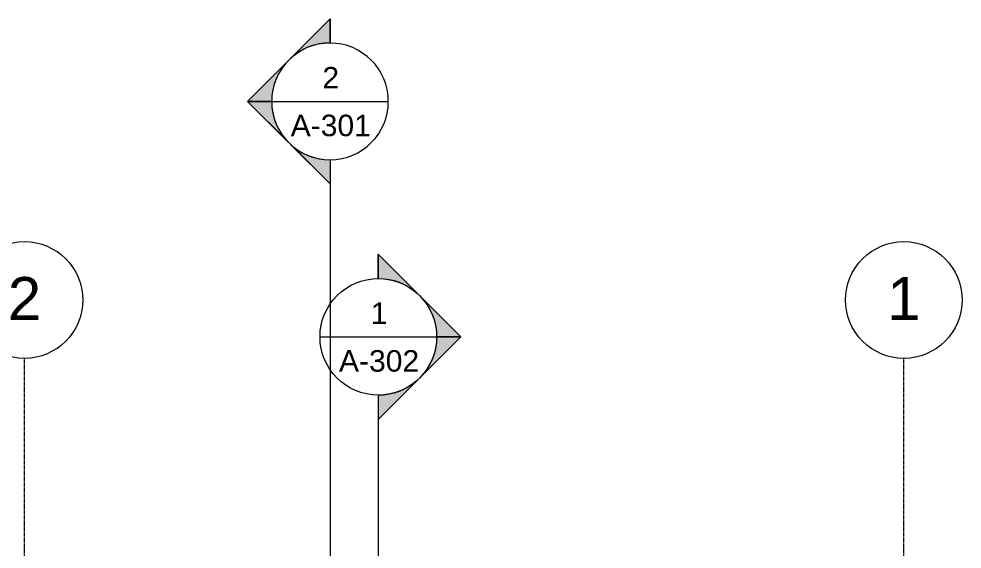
# Model space of a CAD drawing. Header units: inches. Extents: x -54880 to -186, y -265 to 853.
# Drawn here: x -10420 to -9644, y 417 to 853 of the extents above; entities that cross this region are included whole.
import ezdxf

# ---------------------------------------------------------------- set-up
doc = ezdxf.new("R2010")
doc.units = ezdxf.units.IN
doc.header["$MEASUREMENT"] = 0
doc.linetypes.add('Grid Line 1_2_', pattern=[0.875, 0.5, -0.125, 0.125, -0.125])
for name, color, linetype, lineweight in [('G-ANNO-SYMB', 111, 'Continuous', 9), ('S-GRID', 1, 'Continuous', 9), ('S-GRID-IDEN', 1, 'Continuous', 9)]:
    doc.layers.add(name, color=color, linetype=linetype, lineweight=lineweight)
doc.styles.add('Arial_1', font='arial.ttf', dxfattribs={"height": 35.407186})
doc.styles.add('Arial_2', font='arial.ttf', dxfattribs={"height": 17.703593})

# ---------------------------------------------------------------- blocks, each defined once
blk = doc.blocks.new('Grid - Grid Head - Circle-14747-Section 6')
at = {"layer": 'S-GRID-IDEN'}
blk.add_circle((-22796.39, 621.76), 48, dxfattribs=at)
blk = doc.blocks.new('Section - Section Head - Filled-1526-Section 6')
at = {"layer": 'G-ANNO-SYMB'}
h = blk.add_hatch(color=256, dxfattribs=at)
edge = h.paths.add_edge_path(flags=0)
edge.add_arc((-25390.9, 528), 48.06, 90, 132.0784, ccw=False)
edge.add_line((-25390.9, 576.06), (-25390.9, 595.88))
edge.add_line((-25390.9, 595.88), (-25423.11, 563.67))
h = blk.add_hatch(color=256, dxfattribs=at)
edge = h.paths.add_edge_path(flags=0)
edge.add_line((-25424.84, 561.94), (-25458.78, 528))
edge.add_line((-25458.78, 528), (-25438.9, 528))
edge.add_arc((-25390.9, 528), 48, 135, 180, ccw=False)
h = blk.add_hatch(color=256, dxfattribs=at)
edge = h.paths.add_edge_path(flags=0)
edge.add_arc((-25390.9, 528), 48, 180, 225, ccw=False)
edge.add_line((-25438.9, 528), (-25458.78, 528))
edge.add_line((-25458.78, 528), (-25424.84, 494.06))
h = blk.add_hatch(color=256, dxfattribs=at)
edge = h.paths.add_edge_path(flags=0)
edge.add_line((-25423.11, 492.33), (-25390.9, 460.12))
edge.add_line((-25390.9, 460.12), (-25390.9, 479.94))
edge.add_arc((-25390.9, 528), 48.06, 227.9216, 270, ccw=False)
for p, q in [((-25458.78, 528), (-25390.9, 595.88)), ((-25423.11, 563.67), (-25390.9, 595.88)), ((-25390.9, 576), (-25390.9, 595.88)), ((-25390.9, 595.88), (-25390.9, 576.06)), ((-25458.78, 528), (-25424.84, 561.94)), ((-25458.78, 528), (-25390.9, 460.12)), ((-25438.9, 528), (-25458.78, 528)), ((-25424.84, 494.06), (-25458.78, 528)), ((-25458.78, 528), (-25438.9, 528)), ((-25390.9, 460.12), (-25423.11, 492.33)), ((-25390.9, 480), (-25390.9, 460.12)), ((-25390.9, 479.94), (-25390.9, 460.12))]:
    blk.add_line(p, q, dxfattribs=at)
for radius, start, end in [(48, 90, 270), (48.06, 90, 132.0784), (48, 270, 90), (48, 135, 180), (48, 180, 225), (48.06, 227.9216, 270)]:
    blk.add_arc((-25390.9, 528), radius, start, end, dxfattribs=at)

msp = doc.modelspace()

# ---------------------------------------------------------------- linework, layer by layer
at = {"layer": 'G-ANNO-SYMB'}
for p, q in [((-10212.31, 785.16), (-10116.31, 785.16)), ((-10164.31, 737.16), (-10164.31, -54.82)), ((-10172.54, 591.45), (-10076.54, 591.45)), ((-10124.54, 543.45), (-10124.54, -246.82))]:
    msp.add_line(p, q, dxfattribs=at)
at = {"layer": 'S-GRID', "linetype": 'Grid Line 1_2_'}
for p, q in [((-10415.76, -132), (-10415.76, 573.76)), ((-9692.01, -132), (-9692.01, 573.76))]:
    msp.add_line(p, q, dxfattribs=at)

# ---------------------------------------------------------------- block references
at = {"layer": 'G-ANNO-SYMB'}
msp.add_blockref('Section - Section Head - Filled-1526-Section 6', (15226.59, 257.16), dxfattribs=at)
at = {"layer": 'G-ANNO-SYMB', "extrusion": (0, 0, -1)}
msp.add_blockref('Section - Section Head - Filled-1526-Section 6', (35515.44, 63.45), dxfattribs=at)
at = {"layer": 'S-GRID-IDEN'}
for p in [(12380.63, 0), (13104.38, 0)]:
    msp.add_blockref('Grid - Grid Head - Circle-14747-Section 6', p, dxfattribs=at)

# ---------------------------------------------------------------- texts
at = {"layer": 'G-ANNO-SYMB', "attachment_point": 2, "line_spacing_factor": 0.938532, "style": 'Arial_2'}
for s, insert, char_height, width in [('2', (-10163.69, 813.5), 17.7, 16.416), ('A-301', (-10163.69, 774.22), 17.704, 78.624), ('1', (-10123.93, 619.78), 17.7, 16.416), ('A-302', (-10123.93, 580.51), 17.704, 78.624)]:
    msp.add_mtext(s, dxfattribs=dict(at, insert=insert, char_height=char_height, width=width))

# ---------------------------------------------------------------- next in the draw order: texts
at = {"layer": 'S-GRID-IDEN', "char_height": 35.41, "width": 32.832, "attachment_point": 2, "line_spacing_factor": 0.938532, "style": 'Arial_1', "bg_fill": 3, "box_fill_scale": 1.25, "bg_fill_color": 0, "bg_fill_transparency": 0}
for s, insert in [('2', (-10415.77, 640.64)), ('1', (-9692.02, 640.64))]:
    msp.add_mtext(s, dxfattribs=dict(at, insert=insert))

doc.saveas('drawing.dxf')
